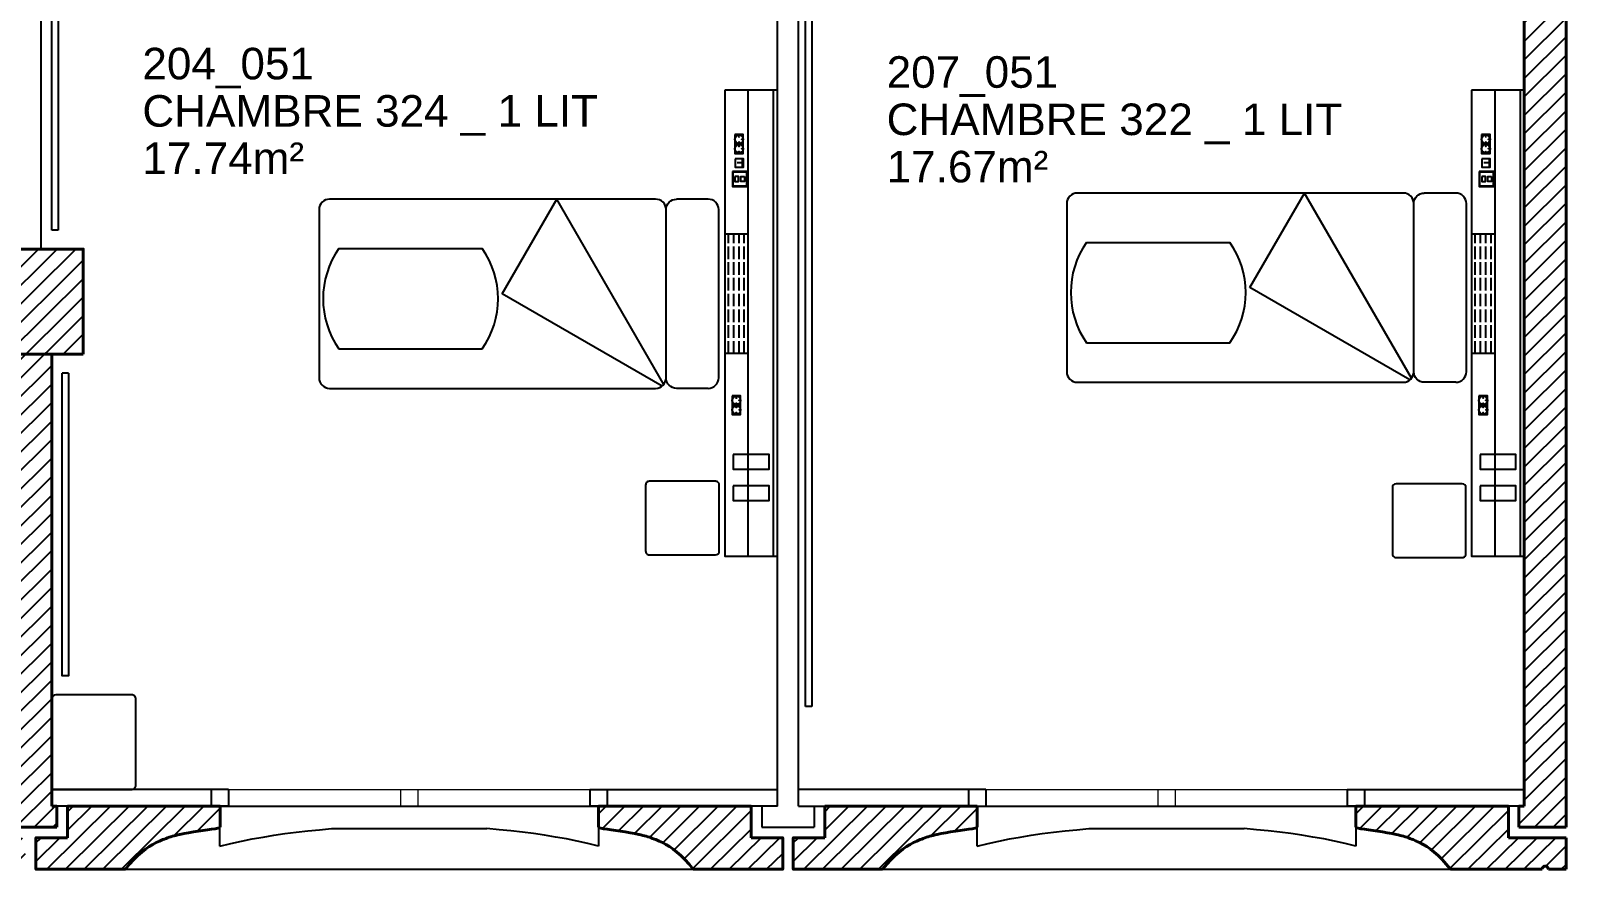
# Model space of a CAD drawing. Header units: metres. Extents: x 143.8 to 210.8, y 45.3 to 115.9.
# Drawn here: x 201.82 to 209.12, y 47.5 to 51.48 of the extents above; entities that cross this region are included whole.
import ezdxf

# ---------------------------------------------------------------- set-up
doc = ezdxf.new("R2010")
doc.units = ezdxf.units.M
doc.header["$LTSCALE"] = 0.6
doc.header["$MEASUREMENT"] = 0
doc.linetypes.add('CACHÉ', pattern=[0.25, 0.125, -0.125])
doc.linetypes.add('CONTINU', pattern=[0])
doc.layers.get('0').update_dxf_attribs({"linetype": 'CONTINUOUS'})
for name, color, linetype in [('009 main courant', 181, 'CONTINUOUS'), ('400 Lits', 150, 'CONTINUOUS'), ('A_EQMP', 142, 'CONTINUOUS'), ('A_Etiqu_Local', 8, 'CONTINUOUS'), ('A_HACH_STRUC', 7, 'CONTINUOUS'), ('A_MUR_CLOIS', 8, 'CONTINU'), ('A_MURS_ALÈG', 7, 'CONTINU')]:
    doc.layers.add(name, color=color, linetype=linetype)
doc.layers.add('A_CHASS', color=4, linetype='CONTINU', lineweight=0)
doc.layers.add('A_MURS_STRU', color=7, linetype='CONTINU', lineweight=40)
doc.styles.add('Attribut', font='arial.ttf')

# ---------------------------------------------------------------- blocks, each defined once
blk = doc.blocks.new('A_Etiqu_Local')
at = {"style": 'Attribut', "flags": 1}
for tag, p in [('CODE_HOPITAL', (-0.4463, 1.632)), ('CODE_SITE', (-0.4463, 1.407)), ('CODE_BATIMENT', (-0.4463, 1.182)), ('CODE_SECTEUR', (-0.4463, 0.957)), ('CODE_ETAGE', (-0.4463, 0.732)), ('NOM_NORMALISE', (-0.4463, -0.843)), ('SECTEUR_ACTIVITE', (-0.4463, -1.068)), ('SOUS_SECTEUR_ACTIVITE', (-0.4463, -1.293)), ('VOLUME', (-0.4463, -1.518)), ('SERVICE', (-0.4463, -1.743)), ('CODE_UG', (-0.4463, -1.968)), ('CODE_UA', (-0.4463, -2.193)), ('CODE_POLE', (-0.4463, -2.418)), ('OCCUPANT_EXTERNE', (-0.4463, -2.643)), ('DISPONIBILITE', (-0.4463, -2.868)), ('ACCES_HANDICAPES', (-0.4463, -3.093)), ('NATURE_SOL', (-0.4463, -3.318)), ('RISQUE_LABORATOIRE', (-0.4463, -3.543)), ('AMIANTE', (-0.4463, -3.768))]:
    blk.add_attdef(tag, p, '', height=0.15, dxfattribs=at)
at = {"layer": 'A_Etiqu_Local', "style": 'Attribut'}
for tag, p in [('CODE_PIECE', (-0.4463, 0.282)), ('NOM_USAGE', (-0.4463, 0.057)), ('SURFACE', (-0.4463, -0.168))]:
    blk.add_attdef(tag, p, '', height=0.15, dxfattribs=at)
blk = doc.blocks.new('BROCA2-G1010')
at = {"layer": '400 Lits', "linetype": 'Continuous'}
for p, q in [((59.286968, 5.874883), (59.54678, 6.324883)), ((60.055508, 5.443738), (59.54678, 6.324883)), ((60.266392, 6.324883), (60.116398, 6.324883)), ((60.066395, 5.474881), (60.066395, 6.274884)), ((60.047539, 5.435769), (59.286968, 5.874883)), ((60.266392, 5.424882), (60.116398, 5.424882))]:
    blk.add_line(p, q, dxfattribs=at)
for points in [[(60.016666, 6.324883), (58.466396, 6.324883, 0.414214), (58.416396, 6.274884), (58.416393, 5.474881, 0.414214), (58.466396, 5.424881), (60.016666, 5.424882)], [(60.016392, 5.424882, 0.414213), (60.066392, 5.474881), (60.066395, 6.274884, 0.414214), (60.016392, 6.324884)], [(60.116398, 5.424882, -0.414213), (60.066398, 5.474881), (60.066395, 6.274884, -0.414214), (60.116398, 6.324884)], [(60.266392, 5.424882, 0.414213), (60.316392, 5.474881), (60.316395, 6.274884, 0.414214), (60.266392, 6.324884)]]:
    blk.add_lwpolyline(points, format="xyb", dxfattribs=at)
blk = doc.blocks.new('BROCA2-G1032')
at = {"layer": '400 Lits', "linetype": 'Continuous'}
for p, q in [((62.836964, 5.874883), (63.096775, 6.324883)), ((63.605503, 5.443738), (63.096775, 6.324883)), ((63.816387, 6.324883), (63.666393, 6.324883)), ((63.61639, 5.474881), (63.61639, 6.274884)), ((63.597534, 5.435769), (62.836964, 5.874883)), ((63.816387, 5.424882), (63.666393, 5.424882))]:
    blk.add_line(p, q, dxfattribs=at)
for points in [[(63.566662, 6.324883), (62.016392, 6.324883, 0.414214), (61.966392, 6.274884), (61.966389, 5.474881, 0.414214), (62.016392, 5.424881), (63.566662, 5.424882)], [(63.566387, 5.424882, 0.414213), (63.616387, 5.474881), (63.61639, 6.274884, 0.414214), (63.566387, 6.324884)], [(63.666393, 5.424882, -0.414213), (63.616393, 5.474881), (63.61639, 6.274884, -0.414214), (63.666393, 6.324884)], [(63.816387, 5.424882, 0.414213), (63.866387, 5.474881), (63.86639, 6.274884, 0.414214), (63.816387, 6.324884)]]:
    blk.add_lwpolyline(points, format="xyb", dxfattribs=at)
blk = doc.blocks.new('BROCA2-G215')
at = {"layer": '400 Lits', "linetype": 'Continuous'}
for p, q in [((24.019503, 2.063558), (24.701082, 2.063558)), ((24.019503, 1.586453), (24.701082, 1.586453))]:
    blk.add_line(p, q, dxfattribs=at)
for start, end in [(145.007771, 214.992539), (325.007913, 34.99193)]:
    blk.add_arc((24.360292, 1.825006), 0.415985, start, end, dxfattribs=at)

msp = doc.modelspace()

# ---------------------------------------------------------------- hatches: boundary and pattern name
at = {"layer": 'A_EQMP', "linetype": 'Continuous'}
h = msp.add_hatch(dxfattribs=at)
h.set_pattern_fill('ACAD_ISO02W100', color=8, scale=0.005, angle=270, style=0)
h.set_pattern_definition([(270, (204.781732, 53.608853), (0.025, 5e-18), [0.06, -0.015])])
h.paths.add_polyline_path([(205.2259, 49.9493), (205.2259, 50.5193), (205.1159, 50.5193), (205.1159, 49.9493)])
h = msp.add_hatch(dxfattribs=at)
h.set_pattern_fill('ACAD_ISO02W100', color=8, scale=0.005, angle=270, style=0)
h.set_pattern_definition([(270, (208.331727, 53.608853), (0.025, 5e-18), [0.06, -0.015])])
h.paths.add_polyline_path([(208.7759, 49.9493), (208.7759, 50.5193), (208.6659, 50.5193), (208.6659, 49.9493)])
at = {"layer": 'A_HACH_STRUC'}
h = msp.add_hatch(dxfattribs=at)
h.set_pattern_fill('ANSI31', color=8, scale=0.5, angle=359.76959, style=0)
h.set_pattern_definition([(44.7696, (208.16553, 47.69638), (-0.0440161, 0.04437154), [])])
h.paths.add_polyline_path([(209.1159, 54.6709), (208.2655, 54.6709), (208.2655, 54.7709), (208.1655, 54.7709), (208.1655, 54.4709), (208.2359, 54.4709), (208.9159, 54.4709), (208.9159, 47.7964), (208.891, 47.7964), (208.891, 47.6964), (208.9159, 47.6964), (209.1159, 47.6964)])
h.paths.add_polyline_path([(208.2435, 54.0827), (209.0481, 54.0827), (209.0481, 54.2378), (208.2435, 54.2378)], flags=25)
h = msp.add_hatch(dxfattribs=at)
h.set_pattern_fill('ANSI31', color=8, scale=0.5, angle=359.76959, style=0)
h.set_pattern_definition([(44.7696, (201.566226, 47.69638), (-0.0440161, 0.0443715), [])])
h.paths.add_polyline_path([(202.0662, 50.4462), (201.5662, 50.4462), (201.5662, 49.9462), (201.9164, 49.9462), (202.0662, 49.9462)])
h.paths.add_polyline_path([(201.9162, 49.9462), (201.7163, 49.9462), (201.7163, 47.7964), (201.6914, 47.7964), (201.6914, 47.6964), (201.9411, 47.6964), (201.9411, 47.7964), (201.9162, 47.7964), (201.9162, 47.8764), (201.9162, 48.3064)])
h = msp.add_hatch(dxfattribs=at)
h.set_pattern_fill('ANSI31', color=8, scale=0.5, angle=359.76959, style=0)
h.set_pattern_definition([(44.7696, (200.91625, 47.496377), (-0.044016, 0.0443715), [])])
h.paths.add_polyline_path([(201.6414, 47.7964), (200.9562, 47.7964), (200.9162, 47.7964), (200.9162, 47.6936), (200.9262, 47.6917), (200.94, 47.6895), (200.957, 47.6869), (200.9764, 47.6841), (200.9976, 47.6809), (201.02, 47.6776), (201.0428, 47.674), (201.0655, 47.6702), (201.0873, 47.6662), (201.1075, 47.6621), (201.1169, 47.66), (201.1258, 47.6579), (201.1343, 47.6557), (201.1424, 47.6534), (201.1503, 47.651), (201.158, 47.6485), (201.1655, 47.646), (201.1729, 47.6432), (201.1804, 47.6404), (201.1879, 47.6374), (201.2033, 47.6308), (201.2192, 47.6233), (201.2357, 47.6145), (201.2527, 47.6043), (201.2702, 47.5923), (201.2883, 47.5782), (201.3069, 47.5619), (201.3261, 47.543), (201.3459, 47.5212), (201.3662, 47.4964), (201.7912, 47.4964), (201.7912, 47.6464), (201.6414, 47.6464)])
h.paths.add_polyline_path([(202.4292, 47.6308), (202.4446, 47.6374), (202.4521, 47.6404), (202.4595, 47.6432), (202.467, 47.646), (202.4745, 47.6485), (202.4822, 47.651), (202.4901, 47.6534), (202.4982, 47.6557), (202.5067, 47.6579), (202.5156, 47.66), (202.525, 47.6621), (202.5452, 47.6662), (202.567, 47.6702), (202.5897, 47.674), (202.6125, 47.6776), (202.6349, 47.6809), (202.6561, 47.6841), (202.6755, 47.6869), (202.6925, 47.6895), (202.7063, 47.6917), (202.7159, 47.6935), (202.7159, 47.7964), (202.6763, 47.7964), (201.9911, 47.7964), (201.9911, 47.6464), (201.8413, 47.6464), (201.8413, 47.4964), (202.2663, 47.4964), (202.2866, 47.5212), (202.3064, 47.543), (202.3256, 47.5619), (202.3442, 47.5782), (202.3623, 47.5923), (202.3798, 47.6043), (202.3968, 47.6145), (202.4133, 47.6233)])
h = msp.add_hatch(dxfattribs=at)
h.set_pattern_fill('ANSI31', color=8, scale=0.5, angle=359.76959, style=0)
h.set_pattern_definition([(44.7696, (204.51591, 47.496376), (-0.044016, 0.0443715), [])])
h.paths.add_polyline_path([(206.0518, 47.6404), (206.0592, 47.6432), (206.0667, 47.646), (206.0742, 47.6485), (206.0818, 47.651), (206.0897, 47.6534), (206.0979, 47.6557), (206.1064, 47.6579), (206.1153, 47.66), (206.1246, 47.6621), (206.1449, 47.6662), (206.1667, 47.6702), (206.1893, 47.674), (206.2122, 47.6776), (206.2345, 47.6809), (206.2558, 47.6841), (206.2752, 47.6869), (206.2921, 47.6895), (206.306, 47.6917), (206.3159, 47.6936), (206.3159, 47.7964), (205.5918, 47.7964), (205.5908, 47.7953), (205.5908, 47.6464), (205.4409, 47.6464), (205.4409, 47.4964), (205.8659, 47.4964), (205.8863, 47.5212), (205.906, 47.543), (205.9252, 47.5619), (205.9439, 47.5782), (205.962, 47.5923), (205.9795, 47.6043), (205.9965, 47.6145), (206.0129, 47.6233), (206.0289, 47.6308), (206.0443, 47.6374)])
h.paths.add_polyline_path([(205.3909, 47.6464), (205.241, 47.6464), (205.241, 47.7964), (204.5159, 47.7964), (204.5159, 47.6936), (204.5259, 47.6917), (204.5397, 47.6895), (204.5566, 47.6869), (204.5761, 47.6841), (204.5973, 47.6809), (204.6196, 47.6776), (204.6425, 47.674), (204.6651, 47.6702), (204.6869, 47.6662), (204.7072, 47.6621), (204.7166, 47.66), (204.7255, 47.6579), (204.734, 47.6557), (204.7421, 47.6534), (204.75, 47.651), (204.7576, 47.6485), (204.7652, 47.646), (204.7726, 47.6432), (204.7801, 47.6404), (204.7876, 47.6374), (204.803, 47.6308), (204.8189, 47.6233), (204.8353, 47.6145), (204.8523, 47.6043), (204.8699, 47.5923), (204.8879, 47.5782), (204.9066, 47.5619), (204.9258, 47.543), (204.9456, 47.5212), (204.9659, 47.4964), (205.3909, 47.4964)])
h = msp.add_hatch(dxfattribs=at)
h.set_pattern_fill('ANSI31', color=8, scale=0.5, angle=359.76959, style=0)
h.set_pattern_definition([(44.7696, (208.11591, 47.496376), (-0.044016, 0.0443715), [])])
h.paths.add_polyline_path([(208.841, 47.7964), (208.1159, 47.7964), (208.1159, 47.6964), (208.1159, 47.6936), (208.1259, 47.6917), (208.1397, 47.6895), (208.1566, 47.6869), (208.1761, 47.6841), (208.1973, 47.6809), (208.2196, 47.6776), (208.2425, 47.674), (208.2651, 47.6702), (208.2869, 47.6662), (208.3072, 47.6621), (208.3166, 47.66), (208.3255, 47.6579), (208.334, 47.6557), (208.3421, 47.6534), (208.35, 47.651), (208.3576, 47.6485), (208.3652, 47.646), (208.3726, 47.6432), (208.3801, 47.6404), (208.3876, 47.6374), (208.403, 47.6308), (208.4189, 47.6233), (208.4353, 47.6145), (208.4523, 47.6043), (208.4699, 47.5923), (208.4879, 47.5782), (208.5066, 47.5619), (208.5258, 47.543), (208.5456, 47.5212), (208.5659, 47.4964), (209.0009, 47.4964, -1), (209.0309, 47.4964), (209.1159, 47.4964), (209.1159, 47.6464), (208.841, 47.6464)])

# ---------------------------------------------------------------- linework, layer by layer
at = {"layer": '009 main courant', "color": 8, "linetype": 'Continuous'}
for p, q in [((201.9462, 50.5362), (201.9162, 50.5362)), ((201.9962, 49.8562), (201.9662, 49.8562)), ((205.5296, 48.2707), (205.4996, 48.2707))]:
    msp.add_line(p, q, dxfattribs=at)
for points in [[(201.9162, 50.5362), (201.9162, 52.6436), (201.9462, 52.6442), (201.9462, 50.5362)], [(205.4996, 48.2707), (205.4996, 52.5853), (205.5296, 52.5853), (205.5296, 48.2707)], [(201.9962, 49.8562), (201.9962, 48.4164), (201.9662, 48.4164), (201.9662, 49.8562)]]:
    msp.add_lwpolyline(points, dxfattribs=at)
at = {"layer": 'A_CHASS', "color": 8, "linetype": 'Continuous'}
for p, q in [((202.7559, 47.8764), (204.4759, 47.8764)), ((206.3559, 47.8764), (208.0759, 47.8764)), ((204.4759, 47.7964), (202.7559, 47.7964)), ((208.0759, 47.7964), (206.3559, 47.7964))]:
    msp.add_line(p, q, dxfattribs=at)
for points in [[(203.5759, 47.7964), (203.5759, 47.8764)], [(203.6559, 47.8764), (203.6559, 47.7964)]]:
    msp.add_lwpolyline(points, dxfattribs=at)
at = {"layer": 'A_CHASS', "color": 8, "linetype": 'CACHÉ'}
msp.add_lwpolyline([(207.1759, 47.7964), (207.1759, 47.8764), (207.2559, 47.8764), (207.2559, 47.7964)], close=True, dxfattribs=at)
at = {"layer": 'A_EQMP', "color": 8, "linetype": 'Continuous'}
for p, q in [((205.2259, 51.2022), (205.2259, 48.985)), ((205.3459, 51.2022), (205.3459, 48.985)), ((208.7759, 51.2022), (208.7759, 48.985)), ((208.8959, 51.2022), (208.8959, 48.985)), ((205.2036, 50.9456), (205.1636, 50.9456)), ((208.7536, 50.9456), (208.7136, 50.9456)), ((205.1987, 50.8716), (205.1987, 50.8383)), ((208.7487, 50.8716), (208.7487, 50.8383)), ((205.1909, 49.7038), (205.1509, 49.7038)), ((208.7409, 49.7038), (208.7009, 49.7038))]:
    msp.add_line(p, q, dxfattribs=at)
for points in [[(205.1159, 51.2022), (205.1159, 48.985), (205.3659, 48.985), (205.3659, 51.2022)], [(208.6659, 51.2022), (208.6659, 48.985), (208.9159, 48.985), (208.9159, 51.2022)], [(205.1636, 50.9906), (205.1636, 50.9006), (205.2036, 50.9006), (205.2036, 50.9906)], [(208.7136, 50.9906), (208.7136, 50.9006), (208.7536, 50.9006), (208.7536, 50.9906)], [(205.152, 50.8143), (205.152, 50.7443), (205.222, 50.7443), (205.222, 50.8143)], [(205.154, 50.8123), (205.154, 50.7463), (205.22, 50.7463), (205.22, 50.8123)], [(205.1644, 50.8754), (205.1644, 50.8354), (205.2044, 50.8354), (205.2044, 50.8754)], [(208.702, 50.8143), (208.702, 50.7443), (208.772, 50.7443), (208.772, 50.8143)], [(208.704, 50.8123), (208.704, 50.7463), (208.77, 50.7463), (208.77, 50.8123)], [(208.7144, 50.8754), (208.7144, 50.8354), (208.7544, 50.8354), (208.7544, 50.8754)], [(205.1642, 50.7906), (205.1642, 50.768), (205.1815, 50.768), (205.1815, 50.7906)], [(205.2098, 50.7906), (205.2098, 50.768), (205.1925, 50.768), (205.1925, 50.7906)], [(208.7142, 50.7906), (208.7142, 50.768), (208.7315, 50.768), (208.7315, 50.7906)], [(208.7598, 50.7906), (208.7598, 50.768), (208.7425, 50.768), (208.7425, 50.7906)], [(205.1509, 49.7488), (205.1509, 49.6588), (205.1909, 49.6588), (205.1909, 49.7488)], [(208.7009, 49.7488), (208.7009, 49.6588), (208.7409, 49.6588), (208.7409, 49.7488)], [(205.1559, 49.4698), (205.1559, 49.3998), (205.3259, 49.3998), (205.3259, 49.4698)], [(208.7059, 49.4698), (208.7059, 49.3998), (208.8759, 49.3998), (208.8759, 49.4698)], [(205.1559, 49.3198), (205.1559, 49.2498), (205.3259, 49.2498), (205.3259, 49.3198)], [(208.7059, 49.3198), (208.7059, 49.2498), (208.8759, 49.2498), (208.8759, 49.3198)]]:
    msp.add_lwpolyline(points, close=True, dxfattribs=at)
for points in [[(205.1987, 50.8556), (205.1739, 50.8556)], [(208.7487, 50.8556), (208.7239, 50.8556)], [(205.1159, 50.5193), (205.2259, 50.5193)], [(208.6659, 50.5193), (208.7759, 50.5193)], [(205.2259, 49.9493), (205.1159, 49.9493)], [(208.7759, 49.9493), (208.6659, 49.9493)]]:
    msp.add_lwpolyline(points, dxfattribs=at)
for points in [[(204.7395, 49.324), (204.7395, 49.0093, 0.414214), (204.7572, 48.9917), (205.0719, 48.9917, 0.414214), (205.0895, 49.0093), (205.0895, 49.324, 0.414214), (205.0719, 49.3417), (204.7572, 49.3417, 0.414214)], [(208.2891, 49.3121), (208.2891, 48.9974, 0.414214), (208.3067, 48.9797), (208.6215, 48.9797, 0.414214), (208.6391, 48.9974), (208.6391, 49.3121, 0.414214), (208.6215, 49.3297), (208.3067, 49.3297, 0.414214)]]:
    msp.add_lwpolyline(points, format="xyb", close=True, dxfattribs=at)
msp.add_lwpolyline([(201.9162, 47.8764), (202.2962, 47.8764, 0.414214), (202.3162, 47.8964), (202.3162, 48.3064, 0.414214), (202.2962, 48.3264), (201.9362, 48.3264, 0.414213), (201.9162, 48.3064), (201.9162, 47.8764)], format="xyb", dxfattribs=at)
for centre, radius in [((205.1836, 50.9681), 0.02), ((205.1836, 50.9799), 0.000725), ((205.1836, 50.9547), 0.000725), ((205.1971, 50.9684), 0.000725), ((208.7336, 50.9681), 0.02), ((208.7336, 50.9799), 0.000725), ((208.7336, 50.9547), 0.000725), ((208.7471, 50.9684), 0.000725), ((205.1836, 50.9231), 0.02), ((205.1836, 50.9349), 0.000725), ((205.1836, 50.9097), 0.000725), ((205.1971, 50.9234), 0.000725), ((208.7336, 50.9231), 0.02), ((208.7336, 50.9349), 0.000725), ((208.7336, 50.9097), 0.000725), ((208.7471, 50.9234), 0.000725), ((205.1709, 49.7263), 0.02), ((205.1709, 49.7381), 0.000725), ((205.1709, 49.7129), 0.000725), ((205.1844, 49.7266), 0.000725), ((208.7209, 49.7263), 0.02), ((208.7209, 49.7381), 0.000725), ((208.7209, 49.7129), 0.000725), ((208.7344, 49.7266), 0.000725), ((205.1709, 49.6813), 0.02), ((205.1709, 49.6931), 0.000725), ((205.1709, 49.6679), 0.000725), ((205.1844, 49.6816), 0.000725), ((208.7209, 49.6813), 0.02), ((208.7209, 49.6931), 0.000725), ((208.7209, 49.6679), 0.000725), ((208.7344, 49.6816), 0.000725)]:
    msp.add_circle(centre, radius, dxfattribs=at)
at = {"layer": 'A_MUR_CLOIS', "color": 8, "linetype": 'Continuous'}
for p, q in [((205.3659, 47.7964), (205.3659, 54.4709)), ((205.4659, 47.7964), (205.4659, 54.4709)), ((201.8664, 50.4462), (201.8664, 54.0209)), ((206.3559, 47.8764), (205.4659, 47.8764)), ((202.7562, 47.7964), (201.9162, 47.7964)), ((205.3659, 47.7964), (204.4759, 47.7964)), ((205.2911, 47.7964), (205.2911, 47.6964)), ((205.4659, 47.7964), (206.3559, 47.7964)), ((205.5408, 47.7964), (205.5408, 47.6964)), ((208.9159, 47.7964), (208.0759, 47.7964)), ((205.2911, 47.6964), (205.5408, 47.6964))]:
    msp.add_line(p, q, dxfattribs=at)
for points in [[(202.7562, 47.8764), (201.9162, 47.8764), (201.9162, 47.7964)], [(202.6762, 47.7964), (202.6762, 47.8764)], [(202.7562, 47.8764), (202.7562, 47.7964)], [(204.4759, 47.7964), (204.4759, 47.8764), (205.3659, 47.8764)], [(204.5559, 47.8764), (204.5559, 47.7964)], [(206.2759, 47.7964), (206.2759, 47.8764)], [(206.3559, 47.8764), (206.3559, 47.7964)], [(208.0759, 47.7964), (208.0759, 47.8764), (208.9159, 47.8764)], [(208.1559, 47.8764), (208.1559, 47.7964)], [(208.9159, 47.7964), (208.9159, 47.8764)]]:
    msp.add_lwpolyline(points, dxfattribs=at)
at = {"layer": 'A_MURS_ALÈG', "color": 8, "ltscale": 200}
for p, q in [((202.7159, 47.6064), (202.7159, 47.7964)), ((202.7159, 47.7964), (204.5159, 47.7964)), ((204.5159, 47.7964), (204.5159, 47.6064)), ((206.3159, 47.6064), (206.3159, 47.7964)), ((206.3159, 47.7964), (208.1159, 47.7964)), ((208.1159, 47.7964), (208.1159, 47.6064)), ((203.025, 47.666), (203.0785, 47.6729)), ((203.0785, 47.6729), (203.1331, 47.6792)), ((203.1331, 47.6792), (203.189, 47.6847)), ((203.189, 47.6847), (203.2465, 47.6898)), ((203.2465, 47.6898), (203.9853, 47.6898)), ((204.0428, 47.6847), (203.9853, 47.6898)), ((204.0988, 47.6792), (204.0428, 47.6847)), ((204.1534, 47.6729), (204.0988, 47.6792)), ((204.2068, 47.666), (204.1534, 47.6729)), ((206.625, 47.666), (206.6785, 47.6729)), ((206.6785, 47.6729), (206.7331, 47.6792)), ((206.7331, 47.6792), (206.789, 47.6847)), ((206.789, 47.6847), (206.8465, 47.6898)), ((206.8465, 47.6898), (207.5853, 47.6898)), ((207.6428, 47.6847), (207.5853, 47.6898)), ((207.6987, 47.6792), (207.6428, 47.6847)), ((207.7534, 47.6729), (207.6987, 47.6792)), ((207.8068, 47.666), (207.7534, 47.6729)), ((202.7159, 47.6064), (202.7671, 47.6188)), ((202.7671, 47.6188), (202.8181, 47.6302)), ((202.8181, 47.6302), (202.8692, 47.6405)), ((202.8692, 47.6405), (202.9205, 47.6499)), ((202.9205, 47.6499), (202.9724, 47.6584)), ((202.9724, 47.6584), (203.025, 47.666)), ((204.2594, 47.6584), (204.2068, 47.666)), ((204.3113, 47.6499), (204.2594, 47.6584)), ((204.3626, 47.6405), (204.3113, 47.6499)), ((204.4137, 47.6302), (204.3626, 47.6405)), ((204.4648, 47.6188), (204.4137, 47.6302)), ((204.5159, 47.6064), (204.4648, 47.6188)), ((206.3159, 47.6064), (206.3671, 47.6188)), ((206.3671, 47.6188), (206.4181, 47.6302)), ((206.4181, 47.6302), (206.4692, 47.6405)), ((206.4692, 47.6405), (206.5205, 47.6499)), ((206.5205, 47.6499), (206.5724, 47.6584)), ((206.5724, 47.6584), (206.625, 47.666)), ((207.8594, 47.6584), (207.8068, 47.666)), ((207.9113, 47.6499), (207.8594, 47.6584)), ((207.9626, 47.6405), (207.9113, 47.6499)), ((208.0137, 47.6302), (207.9626, 47.6405)), ((208.0648, 47.6188), (208.0137, 47.6302)), ((208.1159, 47.6064), (208.0648, 47.6188)), ((202.2659, 47.4964), (204.9659, 47.4964)), ((205.8659, 47.4964), (208.5659, 47.4964))]:
    msp.add_line(p, q, dxfattribs=at)
at = {"layer": 'A_MURS_STRU', "color": 8, "linetype": 'Continuous'}
for p, q in [((209.1159, 47.6964), (209.1159, 54.6709)), ((208.9159, 47.7964), (208.9159, 54.4709)), ((201.9162, 47.7964), (201.9162, 49.9462)), ((201.9164, 47.7964), (201.9411, 47.7964)), ((201.9411, 47.7964), (201.9411, 47.6964)), ((201.9911, 47.6464), (201.9911, 47.7964)), ((202.7163, 47.7964), (201.9911, 47.7964)), ((202.7163, 47.6964), (202.7163, 47.7964)), ((204.5159, 47.7964), (205.241, 47.7964)), ((204.5159, 47.6964), (204.5159, 47.7964)), ((205.241, 47.6464), (205.241, 47.7964)), ((205.5908, 47.6464), (205.5908, 47.7964)), ((206.3159, 47.7964), (205.5908, 47.7964)), ((206.3159, 47.6964), (206.3159, 47.7964)), ((208.1159, 47.7964), (208.841, 47.7964)), ((208.1159, 47.6964), (208.1159, 47.7964)), ((208.841, 47.6464), (208.841, 47.7964)), ((208.9159, 47.7964), (208.891, 47.7964)), ((208.891, 47.6964), (208.891, 47.7964)), ((201.6914, 47.6964), (201.9411, 47.6964)), ((209.1159, 47.6964), (208.891, 47.6964)), ((208.841, 47.6464), (209.1159, 47.6464)), ((209.1159, 47.6464), (209.1159, 47.4964)), ((209.0009, 47.4964), (208.5659, 47.4964)), ((209.1159, 47.4964), (209.0309, 47.4964))]:
    msp.add_line(p, q, dxfattribs=at)
for points in [[(202.0662, 49.9462), (201.5662, 49.9462), (201.5662, 50.4462), (202.0662, 50.4462), (202.0662, 49.9462)], [(202.2663, 47.4964), (202.2866, 47.5212), (202.3064, 47.543), (202.3256, 47.5619), (202.3442, 47.5782), (202.3623, 47.5923), (202.3798, 47.6043), (202.3968, 47.6145), (202.4133, 47.6233), (202.4292, 47.6308), (202.4446, 47.6374), (202.4446, 47.6374), (202.4521, 47.6404), (202.4595, 47.6432), (202.467, 47.646), (202.4745, 47.6485), (202.4822, 47.651), (202.4901, 47.6534), (202.4982, 47.6557), (202.5067, 47.6579), (202.5156, 47.66), (202.525, 47.6621), (202.525, 47.6621), (202.5452, 47.6662), (202.567, 47.6702), (202.5897, 47.674), (202.6125, 47.6776), (202.6349, 47.6809), (202.6561, 47.6841), (202.6755, 47.6869), (202.6925, 47.6895), (202.7063, 47.6917), (202.7163, 47.6936)], [(204.9659, 47.4964), (204.9456, 47.5212), (204.9258, 47.543), (204.9066, 47.5619), (204.8879, 47.5782), (204.8699, 47.5923), (204.8523, 47.6043), (204.8353, 47.6145), (204.8189, 47.6233), (204.803, 47.6308), (204.7876, 47.6374), (204.7876, 47.6374), (204.7801, 47.6404), (204.7726, 47.6432), (204.7652, 47.646), (204.7576, 47.6485), (204.75, 47.651), (204.7421, 47.6534), (204.734, 47.6557), (204.7255, 47.6579), (204.7166, 47.66), (204.7072, 47.6621), (204.7072, 47.6621), (204.6869, 47.6662), (204.6651, 47.6702), (204.6425, 47.674), (204.6196, 47.6776), (204.5973, 47.6809), (204.5761, 47.6841), (204.5566, 47.6869), (204.5397, 47.6895), (204.5259, 47.6917), (204.5158, 47.6936)], [(205.8659, 47.4964), (205.8863, 47.5212), (205.906, 47.543), (205.9252, 47.5619), (205.9439, 47.5782), (205.962, 47.5923), (205.9795, 47.6043), (205.9965, 47.6145), (206.0129, 47.6233), (206.0289, 47.6308), (206.0443, 47.6374), (206.0443, 47.6374), (206.0518, 47.6404), (206.0592, 47.6432), (206.0667, 47.646), (206.0742, 47.6485), (206.0818, 47.651), (206.0897, 47.6534), (206.0979, 47.6557), (206.1064, 47.6579), (206.1153, 47.66), (206.1246, 47.6621), (206.1246, 47.6621), (206.1449, 47.6662), (206.1667, 47.6702), (206.1893, 47.674), (206.2122, 47.6776), (206.2345, 47.6809), (206.2558, 47.6841), (206.2752, 47.6869), (206.2921, 47.6895), (206.306, 47.6917), (206.316, 47.6936)], [(208.5659, 47.4964), (208.5456, 47.5212), (208.5258, 47.543), (208.5066, 47.5619), (208.4879, 47.5782), (208.4699, 47.5923), (208.4523, 47.6043), (208.4353, 47.6145), (208.4189, 47.6233), (208.403, 47.6308), (208.3876, 47.6374), (208.3876, 47.6374), (208.3801, 47.6404), (208.3726, 47.6432), (208.3652, 47.646), (208.3576, 47.6485), (208.35, 47.651), (208.3421, 47.6534), (208.334, 47.6557), (208.3255, 47.6579), (208.3166, 47.66), (208.3072, 47.6621), (208.3072, 47.6621), (208.2869, 47.6662), (208.2651, 47.6702), (208.2425, 47.674), (208.2196, 47.6776), (208.1973, 47.6809), (208.1761, 47.6841), (208.1566, 47.6869), (208.1397, 47.6895), (208.1259, 47.6917), (208.1158, 47.6936)], [(201.9911, 47.6464), (201.8413, 47.6464), (201.8413, 47.4964), (202.2663, 47.4964)], [(205.241, 47.6464), (205.3909, 47.6464), (205.3909, 47.4964), (204.9659, 47.4964)], [(205.5908, 47.6464), (205.4409, 47.6464), (205.4409, 47.4964), (205.8659, 47.4964)]]:
    msp.add_lwpolyline(points, dxfattribs=at)
msp.add_arc((209.0159, 47.4964), 0.015, 359.99998, 180.00001, dxfattribs=at)

# ---------------------------------------------------------------- block references
at = {"layer": '400 Lits', "color": 8}
for name, p in [('BROCA2-G1010', (144.7703, 44.3587)), ('BROCA2-G1032', (144.7746, 44.3878)), ('BROCA2-G215', (179.2617, 48.3851)), ('BROCA2-G215', (182.816, 48.4142))]:
    msp.add_blockref(name, p, dxfattribs=at)
at = {"layer": 'A_Etiqu_Local', "color": 8}
ref = msp.add_blockref('A_Etiqu_Local', (202.7934, 50.9714), dxfattribs=at)
ref.add_attrib('CODE_PIECE', '204_051', (202.3471, 51.2533), dxfattribs={"height": 0.15, "style": 'Attribut'})
ref.add_attrib('NOM_USAGE', 'CHAMBRE 324 _ 1 LIT', (202.3471, 51.0283), dxfattribs={"height": 0.15, "style": 'Attribut'})
ref.add_attrib('SURFACE', '17.74m²', (202.3471, 50.8033), dxfattribs={"height": 0.15, "style": 'Attribut'})
ref = msp.add_blockref('A_Etiqu_Local', (206.3313, 50.9312), dxfattribs=at)
ref.add_attrib('CODE_PIECE', '207_051', (205.885, 51.2132), dxfattribs={"height": 0.15, "style": 'Attribut'})
ref.add_attrib('NOM_USAGE', 'CHAMBRE 322 _ 1 LIT', (205.885, 50.9882), dxfattribs={"height": 0.15, "style": 'Attribut'})
ref.add_attrib('SURFACE', '17.67m²', (205.885, 50.7632), dxfattribs={"height": 0.15, "style": 'Attribut'})

doc.saveas('drawing.dxf')
